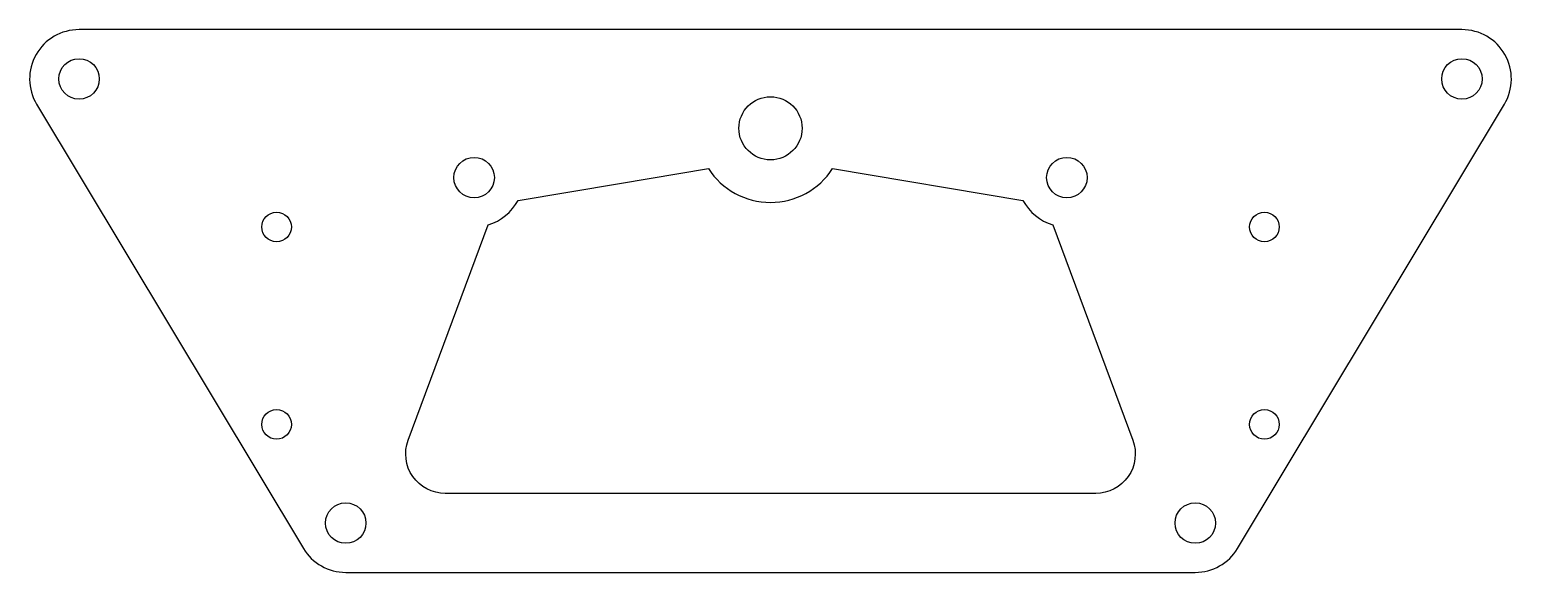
# Model space of a CAD drawing. Header units: millimetres. Extents: x -145 to 5, y -50 to 5.
import ezdxf

# ---------------------------------------------------------------- set-up
doc = ezdxf.new("R2010")
doc.units = ezdxf.units.MM
doc.layers.get('0').update_dxf_attribs({"linetype": 'CONTINUOUS'})

msp = doc.modelspace()

# ---------------------------------------------------------------- linework, layer by layer
for points in [[(-27, -50, 0.263447), (-22.71, -47.57), (4.29, -2.57, 0.582971), (0, 5), (-140, 5, 0.582817), (-144.29, -2.57), (-117.29, -47.57, 0.263447), (-113, -50)], [(-85.28, -10.59), (-76.29, -9.09, 0.542498), (-63.71, -9.09), (-44.44, -12.3, 0.203902), (-41.42, -14.79), (-33.32, -36.61, -0.522656), (-37.07, -42), (-102.93, -42, -0.522656), (-106.68, -36.61), (-98.58, -14.79, 0.203902), (-95.56, -12.3)]]:
    msp.add_lwpolyline(points, format="xyb", close=True)
for centre, radius in [((-140, 0), 2.05), ((0, 0), 2.05), ((-70, -5), 3.2), ((-100, -10), 2.05), ((-40, -10), 2.05), ((-120, -15), 1.5), ((-20, -15), 1.5), ((-120, -35), 1.5), ((-20, -35), 1.5), ((-113, -45), 2.05), ((-27, -45), 2.05)]:
    msp.add_circle(centre, radius)

doc.saveas('drawing.dxf')
